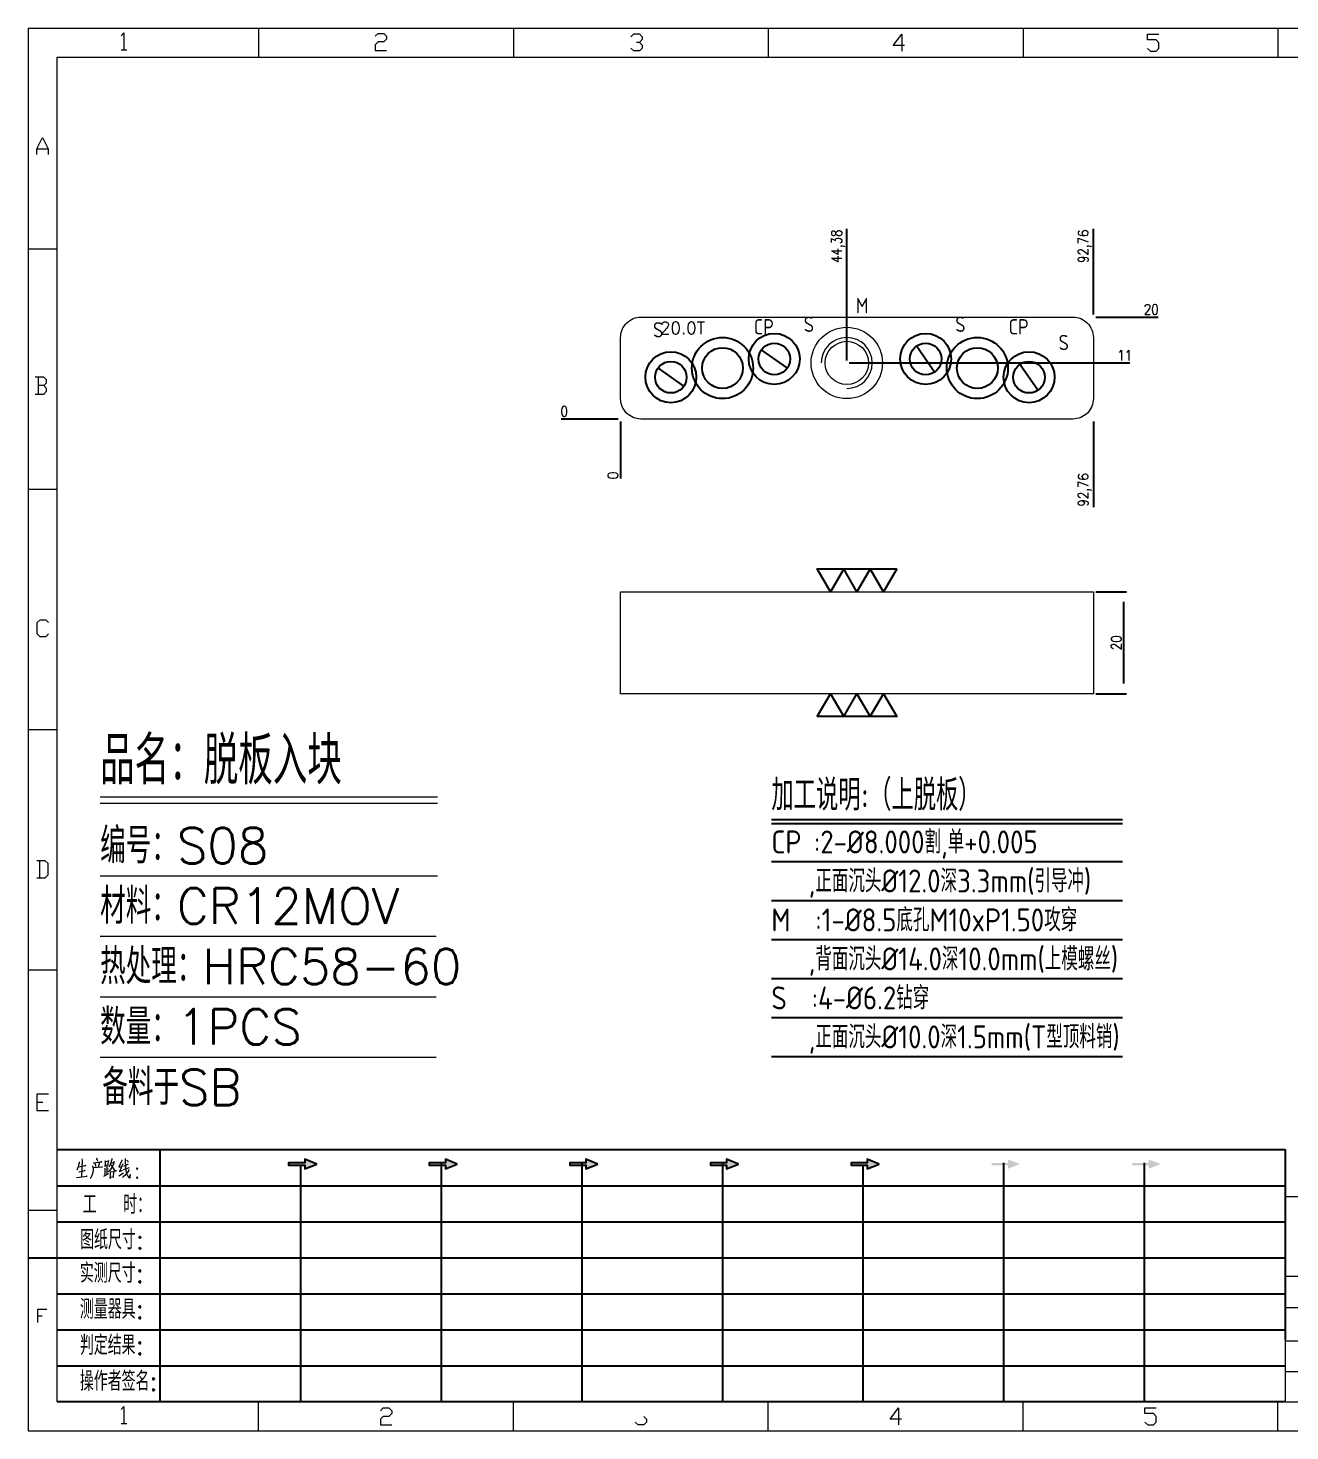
# Model space of a CAD drawing. Header units: millimetres. Extents: x 88508 to 142116, y -5268 to 20283.
# Drawn here: x 97588.2 to 97835.7, y 3909.3 to 4184.5 of the extents above; entities that cross this region are included whole.
import ezdxf
from ezdxf.enums import TextEntityAlignment as Align

# ---------------------------------------------------------------- set-up
doc = ezdxf.new("R2010")
doc.units = ezdxf.units.MM
doc.linetypes.add('HIDDEN', pattern=[0])
doc.layers.add('DIM', color=4, linetype='Continuous')
doc.layers.add('PS_P', color=2, linetype='Continuous')
doc.styles.add('chinesef_fs', font='simplex.shx', dxfattribs={"bigfont": 'gbcbig.shx'})
doc.styles.add('gbenor', font='gbenor.shx', dxfattribs={"bigfont": 'gbcbig.shx'})
doc.styles.add('GBENOR_', font='gbenor.shx', dxfattribs={"bigfont": 'gbcbig'})
doc.styles.get("Standard").update_dxf_attribs({"font": 'txt.shx', "width": 0.85, "bigfont": 'ctxt.shx'})
doc.styles.add('TXT', font='txt.shx', dxfattribs={"width": 0.8, "bigfont": 'ctxt.shx'})
doc.dimstyles.new('T-2-WX', dxfattribs={"dimtxt": 2, "dimasz": 2, "dimexe": 0.5, "dimexo": 0.5, "dimgap": 0.5, "dimtad": 1, "dimtxsty": 'Standard', "dimblk": 'OPEN30', "dimcen": 0, "dimazin": 3, "dimtfac": 1, "dimtmove": 0, "dimatfit": 3, "dimldrblk": 'OPEN30', "dimlwd": -1, "dimlwe": -1})

# ---------------------------------------------------------------- blocks, each defined once
blk = doc.blocks.new('U40')
for points in [[(351.8, 337.7), (351.8, 333.2), (367, 339.3), (351.8, 345.3), (351.8, 340.8), (331.2, 340.8), (331.2, 337.7)], [(545.7, 339.3), (530.6, 345.3), (530.6, 340.8), (509.9, 340.8), (509.9, 337.7), (530.6, 337.7), (530.6, 333.2)], [(724.5, 339.3), (709.3, 345.3), (709.3, 340.8), (688.7, 340.8), (688.7, 337.7), (709.3, 337.7), (709.3, 333.2)], [(903.3, 339.3), (888.1, 345.3), (888.1, 340.8), (867.5, 340.8), (867.5, 337.7), (888.1, 337.7), (888.1, 333.2)], [(1082.1, 339.3), (1066.9, 345.3), (1066.9, 340.8), (1046.3, 340.8), (1046.3, 337.7), (1066.9, 337.7), (1066.9, 333.2)], [(1245.7, 337.7), (1245.7, 333.2), (1260.9, 339.3), (1245.7, 345.3), (1245.7, 340.8), (1225.1, 340.8), (1225.1, 337.7)], [(1424.5, 337.7), (1424.5, 333.2), (1439.7, 339.3), (1424.5, 345.3), (1424.5, 340.8), (1403.8, 340.8), (1403.8, 337.7)]]:
    blk.add_hatch(color=3).paths.add_polyline_path(points)
at = {"color": 254, "lineweight": 18}
for p, q in [((0, 1783.5), (0, 0)), ((0, 1783.5), (2530.2, 1783.5)), ((941.1, 1783.5), (941.1, 1746.5)), ((1265.1, 1783.5), (1265.1, 1746.5)), ((1589.1, 1783.5), (1589.1, 1746.5)), ((37, 37), (37, 1746.5)), ((37, 1746.5), (2493.2, 1746.5)), ((0, 1502.7), (37, 1502.7)), ((0, 1197.2), (37, 1197.2)), ((0, 891.7), (37, 891.7)), ((0, 586.3), (37, 586.3)), ((1598.1, 298), (2493.2, 298)), ((0, 280.8), (37, 280.8)), ((1598.2, 196.6), (2493.2, 196.6)), ((2493.2, 156.4), (1598.2, 156.4)), ((2493.2, 114.1), (1598.2, 114.1)), ((2493.2, 75), (1598.2, 75)), ((37, 37), (2493.2, 37)), ((941.1, 0), (941.1, 37)), ((1265.1, 0), (1265.1, 37)), ((1589.1, 0), (1589.1, 37)), ((0, 0), (2530.2, 0))]:
    blk.add_line(p, q, dxfattribs=at)
at = {"color": 254, "linetype": 'Continuous', "lineweight": 18}
for p, q in [((293.1, 1783.5), (293.1, 1746.5)), ((617.1, 1783.5), (617.1, 1746.5)), ((1598.1, 298), (1598.1, 37)), ((1598.2, 298), (1598.2, 37)), ((293.1, 0), (293.1, 37)), ((617.1, 0), (617.1, 37))]:
    blk.add_line(p, q, dxfattribs=at)
for p, q in [((38, 357.6), (1598.2, 357.6)), ((1598.2, 357.6), (1598.2, 116.2)), ((38, 311.8), (1598.2, 311.8)), ((37.1, 266), (1598.2, 266)), ((0.1, 220.2), (1598.2, 220.2)), ((37.1, 174.4), (1598.2, 174.4)), ((37.1, 128.6), (1598.2, 128.6)), ((37.1, 82.8), (1598.2, 82.8))]:
    blk.add_line(p, q)
at = {"color": 254}
for p, q in [((167.8, 37), (167.8, 357.6)), ((525.5, 37), (525.5, 340.8)), ((704.3, 37), (704.3, 340.8)), ((883.1, 37), (883.1, 340.8)), ((1240.6, 37), (1240.6, 340.8)), ((1419.4, 37), (1419.4, 340.8)), ((346.7, 37), (346.7, 337.9)), ((1061.9, 37), (1061.9, 337.7)), ((1598.2, 37), (38, 37))]:
    blk.add_line(p, q, dxfattribs=at)
at = {"color": 92, "lineweight": 18}
for points in [[(118.3, 1773.7), (121.9, 1777.3), (121.9, 1755.8)], [(441.4, 1773.1), (445, 1776.7), (452.2, 1776.7), (455.8, 1773.1), (455.8, 1769.5), (452.2, 1765.9), (445, 1765.9), (441.4, 1762.3), (441.4, 1755.1), (455.8, 1755.1)], [(766.4, 1772.4), (770, 1776), (777.2, 1776), (780.8, 1772.4), (780.8, 1768.8), (777.2, 1765.2), (773.6, 1765.2)], [(1114.4, 1761.4), (1100, 1761.4), (1110.8, 1775.8), (1110.8, 1754.2)], [(1423.4, 1757.7), (1427, 1754.1), (1434.2, 1754.1), (1437.8, 1757.7), (1437.8, 1764.9), (1434.2, 1768.5), (1423.4, 1768.5), (1423.4, 1775.7), (1437.8, 1775.7)], [(118.3, 1755.8), (125.5, 1755.8)], [(777.2, 1765.2), (780.8, 1761.6), (780.8, 1758), (777.2, 1754.4), (770, 1754.4), (766.4, 1758)], [(11.1, 1622.8), (11.1, 1630), (18.3, 1644.4), (25.5, 1630), (25.5, 1622.8)], [(11.1, 1630), (25.5, 1630)], [(20, 1329), (23.6, 1332.6), (23.6, 1336.2), (20, 1339.8), (9.2, 1339.8)], [(12.8, 1339.8), (12.8, 1318.2)], [(9.2, 1318.2), (20, 1318.2), (23.6, 1321.8), (23.6, 1325.4), (20, 1329), (12.8, 1329)], [(26.1, 1013.2), (22.5, 1009.6), (15.3, 1009.6), (11.7, 1013.2), (11.7, 1027.6), (15.3, 1031.2), (22.5, 1031.2), (26.1, 1027.6)], [(11, 703.2), (21.8, 703.2), (25.4, 706.8), (25.4, 721.2), (21.8, 724.8), (11, 724.8)], [(14.6, 724.8), (14.6, 703.2)], [(26.1, 407), (11.7, 407), (11.7, 428.6), (26.1, 428.6)], [(11.7, 417.8), (18.9, 417.8)], [(12.3, 137.7), (12.3, 155), (23.8, 155)], [(12.3, 146.4), (18.1, 146.4)], [(118.3, 27.4), (121.9, 31), (121.9, 9.4)], [(447.9, 25.7), (451.5, 29.3), (458.7, 29.3), (462.3, 25.7), (462.3, 22.1), (458.7, 18.5), (451.5, 18.5), (447.9, 14.9), (447.9, 7.7), (462.3, 7.7)], [(782.7, 18.5), (786.3, 14.9), (786.3, 11.3), (782.7, 7.7), (775.5, 7.7), (771.9, 11.3)], [(1110.3, 14.9), (1095.9, 14.9), (1106.7, 29.3), (1106.7, 7.7)], [(1419.9, 11.3), (1423.5, 7.7), (1430.7, 7.7), (1434.3, 11.3), (1434.3, 18.5), (1430.7, 22.1), (1419.9, 22.1), (1419.9, 29.3), (1434.3, 29.3)], [(118.3, 9.4), (125.5, 9.4)]]:
    blk.add_lwpolyline(points, dxfattribs=at)
at = {"color": 92, "lineweight": 0}
for points in [[(65, 342.2), (64.8, 341), (64.1, 337.9), (63.6, 335.7), (62.8, 333.5), (62.1, 331.4)], [(68.4, 345.9), (68.7, 344.4), (68.1, 322.9)], [(82.6, 340.8), (93.7, 342.2), (93.3, 342.4), (92.4, 342)], [(86.1, 336.1), (86, 337.5), (85.3, 339.8)], [(86.7, 346.7), (87.9, 344.6), (88.3, 343)], [(90.3, 341), (90.4, 339.6), (89.1, 335.3)], [(97.8, 344), (98.1, 342.6), (98.1, 340.8), (98.1, 337.9), (98.1, 336.3), (98.2, 337.7), (102.1, 338.3), (101.8, 338.3), (102.1, 343.6), (102.1, 343.2), (102.1, 342.8), (98.2, 342.2)], [(105.5, 341.2), (105.9, 341), (109.6, 341.8), (109.3, 342.6), (108.5, 339.6), (107.6, 337.3), (106.9, 335.9), (105.9, 334.3), (104.3, 332), (103.1, 330.4), (101.9, 329.4)], [(106.6, 346.5), (106.5, 345.2), (105.1, 341.2), (104.2, 338.9), (103.1, 336.3), (102.6, 335.5)], [(104.9, 339.1), (105.3, 338.7), (107, 335.7), (108.6, 333.3), (109.9, 331.2), (110.3, 330.8), (112.6, 330.8), (110.2, 331.2), (109, 332.6)], [(119.3, 344.8), (119.1, 343.8), (116.8, 338.5), (115.4, 335.5), (119.3, 336.3)], [(120.3, 339.4), (118.1, 333.5), (116.4, 330), (116.1, 329.8), (120.5, 331.4)], [(121.7, 336.7), (127.7, 339.6)], [(123.4, 346.5), (123.5, 345.4), (123.5, 340.8), (123.8, 337.3), (124, 335.3), (124.2, 333.1), (124.5, 331), (124.8, 329), (125.2, 327.4), (125.9, 325.7), (126.9, 323.9), (127.9, 322.7), (128.9, 321.7), (129.6, 321.3), (129.9, 326.1), (129.4, 321.5)], [(127.7, 341.6), (127.2, 342.4), (125.7, 344.2)], [(61.4, 322.3), (68.2, 322.9), (75.3, 323.7), (74.9, 323.9), (73.8, 323.5)], [(63.8, 335.9), (73.4, 337.5), (73.1, 337.7), (72.5, 337.3)], [(64.5, 329.6), (64.8, 329.6), (65.1, 329.6), (72.5, 331), (71.9, 331), (70.9, 330.8)], [(82.6, 335.1), (82.6, 331.8), (82.3, 329), (81.9, 326.8), (81.2, 324.9), (80.3, 323.1), (79.6, 321.9), (78.8, 320.9)], [(93.3, 335.5), (94.1, 335.7), (94.3, 335.5), (82.6, 334.3), (82.6, 335.1), (82.2, 336.9)], [(96.5, 323.9), (102.8, 327.2)], [(97.2, 334.3), (97.5, 333.5), (97.7, 324.7)], [(100.2, 337.9), (100.1, 325.9)], [(100.2, 332.6), (102.4, 333.1)], [(104.2, 330), (104.5, 329), (104.5, 321.1), (104.3, 322.1), (104.5, 322.7), (109.2, 323.1), (108.6, 323.1), (109, 329.2), (109, 330), (109.3, 329.4), (108.6, 329.4), (104.6, 328.8)], [(115.3, 324.3), (121.5, 328.2)], [(128.2, 332.4), (128.1, 331.6), (126.9, 329.6), (125.8, 328), (124.5, 326.3), (123, 324.7), (121.4, 323.3), (120.1, 322.3)], [(121.4, 332.2), (128.8, 335.1)]]:
    blk.add_lwpolyline(points, dxfattribs=at)
for points in [[(367, 339.3), (351.8, 345.3), (351.8, 340.8), (331.2, 340.8), (331.2, 337.7), (351.8, 337.7), (351.8, 333.2), (367, 339.3)], [(545.7, 339.3), (530.6, 345.3), (530.6, 340.8), (509.9, 340.8), (509.9, 337.7), (530.6, 337.7), (530.6, 333.2), (545.7, 339.3)], [(724.5, 339.3), (709.3, 345.3), (709.3, 340.8), (688.7, 340.8), (688.7, 337.7), (709.3, 337.7), (709.3, 333.2), (724.5, 339.3)], [(903.3, 339.3), (888.1, 345.3), (888.1, 340.8), (867.5, 340.8), (867.5, 337.7), (888.1, 337.7), (888.1, 333.2), (903.3, 339.3)], [(1082.1, 339.3), (1066.9, 345.3), (1066.9, 340.8), (1046.3, 340.8), (1046.3, 337.7), (1066.9, 337.7), (1066.9, 333.2), (1082.1, 339.3)]]:
    blk.add_lwpolyline(points)
for points in [[(138.7, 332.4), (139.4, 333.5), (138.7, 334.5), (138, 333.5)], [(138.7, 320.9), (139.4, 321.9), (138.7, 322.9), (138, 321.9)]]:
    blk.add_lwpolyline(points, close=True, dxfattribs=at)
at = {"color": 3, "style": 'chinesef_fs'}
for s, p in [('工  时：', (69.5, 275.7)), ('图纸尺寸:', (66.2, 230.9)), ('实测尺寸:', (65.9, 188.4)), ('测量器具:', (65.9, 142.6)), ('判定结果:', (65.9, 96.8)), ('操作者签名:', (65.9, 51))]:
    blk.add_text(s, height=24.57, dxfattribs=at).set_placement(p)
at = {"lineweight": 18, "style": 'GBENOR_'}
blk.add_attdef('文档路径', (2126, 386.9), '', height=17.8, dxfattribs=at)
at = {"lineweight": 20, "style": 'TXT'}
for tag, height, p in [('18-**-**', 16.3, (1866.6, 256.2)), ('客户名称', 16.1, (1741.1, 134, 0)), ('料厚:', 16.1, (1741.3, 93.2, 0))]:
    blk.add_attdef(tag, text='', height=height, dxfattribs=at).set_placement(p, align=Align.MIDDLE)
for tag, p, height in [('88888', (1850.9, 207.5), 14.9), ('材质:', (1691.2, 168, 0), 16.1), ('核准', (1869.4, 127.5, 0), 16.1), ('设计', (1868.8, 88.3, 0), 16.1), ('绘图', (1868.2, 49.1, 0), 16.1)]:
    blk.add_attdef(tag, p, '', height=height, dxfattribs=at)
for tag, p, height, width in [('3', (2234.7, 206.9), 15.8, 0.7), ('4', (2234.7, 167.4), 15.8, 0.7), ('核准日期', (2041.1, 124.2, 0), 16.1, 0.68), ('设计日期', (2041.1, 84.5, 0), 16.1, 0.68), ('1', (2251.9, 85.9), 14.6, 0.7), ('绘图日期', (2040.9, 46.4, 0), 16.1, 0.68), ('2', (2235, 49.2), 14.6, 0.7)]:
    blk.add_attdef(tag, p, '', height=height, dxfattribs=dict(at, width=width))
blk = doc.blocks.new('*D8990')
at = {"layer": 'Defpoints', "color": 0}
for p in [(97797.18, 4073.94), (97803.18, 4073.94), (97797.18, 4053.94)]:
    blk.add_point(p, dxfattribs=at)
at = {"layer": 'DIM', "color": 0}
for p, q in [((97797.68, 4073.94), (97803.68, 4073.94)), ((97803.18, 4055.94), (97803.18, 4071.94)), ((97797.68, 4053.94), (97803.68, 4053.94))]:
    blk.add_line(p, q, dxfattribs=at)
at = {"layer": 'DIM', "color": 0, "insert": (97801.68, 4063.94), "char_height": 2, "attachment_point": 5, "rotation": 90}
blk.add_mtext('20', dxfattribs=at)
blk = doc.blocks.new('_Open30')
blk = doc.blocks.new('*D9033')
at = {"layer": 'Defpoints', "color": 0}
for p in [(97694.42, 4107.83), (97704.42, 4107.83), (97704.42, 4107.83)]:
    blk.add_point(p, dxfattribs=at)
at = {"layer": 'DIM', "color": 0}
blk.add_line((97703.92, 4107.83), (97692.79, 4107.83), dxfattribs=at)
at = {"layer": 'DIM', "color": 0, "insert": (97693.36, 4109.33), "char_height": 2, "attachment_point": 5}
blk.add_mtext('0', dxfattribs=at)
blk = doc.blocks.new('*D9034')
at = {"layer": 'Defpoints', "color": 0}
for p in [(97704.42, 4107.83), (97797.18, 4107.83), (97797.18, 4097.83)]:
    blk.add_point(p, dxfattribs=at)
at = {"layer": 'DIM', "color": 0}
for p, q in [((97797.18, 4107.33), (97797.18, 4103.83)), ((97797.18, 4103.83), (97797.18, 4101.83)), ((97797.18, 4101.83), (97797.18, 4090.53))]:
    blk.add_line(p, q, dxfattribs=at)
at = {"layer": 'DIM', "color": 0, "insert": (97795.49, 4093.93), "char_height": 2, "attachment_point": 5, "rotation": 90}
blk.add_mtext('92,76', dxfattribs=at)
blk = doc.blocks.new('*D9035')
at = {"layer": 'Defpoints', "color": 0}
for p in [(97704.42, 4107.83), (97704.42, 4107.83), (97704.42, 4097.83)]:
    blk.add_point(p, dxfattribs=at)
at = {"layer": 'DIM', "color": 0}
blk.add_line((97704.42, 4107.33), (97704.42, 4096.19), dxfattribs=at)
at = {"layer": 'DIM', "color": 0, "insert": (97702.92, 4096.76), "char_height": 2, "attachment_point": 5, "rotation": 90}
blk.add_mtext('0', dxfattribs=at)
blk = doc.blocks.new('*D9036')
at = {"layer": 'Defpoints', "color": 0}
for p in [(97797.18, 4137.83), (97797.18, 4127.83), (97704.42, 4107.83)]:
    blk.add_point(p, dxfattribs=at)
at = {"layer": 'DIM', "color": 0}
for p, q in [((97797.18, 4133.83), (97797.18, 4145.13)), ((97797.18, 4131.83), (97797.18, 4133.83)), ((97797.18, 4128.33), (97797.18, 4131.83))]:
    blk.add_line(p, q, dxfattribs=at)
at = {"layer": 'DIM', "color": 0, "insert": (97795.49, 4141.73), "char_height": 2, "attachment_point": 5, "rotation": 90}
blk.add_mtext('92,76', dxfattribs=at)
blk = doc.blocks.new('*D9037')
at = {"layer": 'Defpoints', "color": 0}
for p in [(97748.8, 4137.83), (97748.8, 4118.83), (97704.42, 4107.83)]:
    blk.add_point(p, dxfattribs=at)
at = {"layer": 'DIM', "color": 0}
for p, q in [((97748.8, 4133.83), (97748.8, 4145.13)), ((97748.8, 4129.83), (97748.8, 4133.83)), ((97748.8, 4119.33), (97748.8, 4129.83))]:
    blk.add_line(p, q, dxfattribs=at)
at = {"layer": 'DIM', "color": 0, "insert": (97747.11, 4141.73), "char_height": 2, "attachment_point": 5, "rotation": 90}
blk.add_mtext('44,38', dxfattribs=at)
blk = doc.blocks.new('*D9065')
at = {"layer": 'Defpoints', "color": 0}
for p in [(97797.18, 4127.83), (97806.65, 4127.83), (97704.42, 4107.83)]:
    blk.add_point(p, dxfattribs=at)
at = {"layer": 'DIM', "color": 0}
blk.add_line((97797.68, 4127.83), (97809.91, 4127.83), dxfattribs=at)
at = {"layer": 'DIM', "color": 0, "insert": (97808.53, 4129.33), "char_height": 2, "attachment_point": 5}
blk.add_mtext('20', dxfattribs=at)
blk = doc.blocks.new('*D9066')
at = {"layer": 'Defpoints', "color": 0}
for p in [(97748.8, 4118.83), (97801.83, 4118.83), (97704.42, 4107.83)]:
    blk.add_point(p, dxfattribs=at)
at = {"layer": 'DIM', "color": 0}
blk.add_line((97749.3, 4118.83), (97804.35, 4118.83), dxfattribs=at)
at = {"layer": 'DIM', "color": 0, "insert": (97803.34, 4120.33), "char_height": 2, "attachment_point": 5}
blk.add_mtext('11', dxfattribs=at)

msp = doc.modelspace()

# ---------------------------------------------------------------- linework, layer by layer
at = {"layer": 'DIM', "color": 4, "linetype": 'Continuous', "lineweight": 13}
for p, q in [((97602.309, 4033.712), (97668.501, 4033.712)), ((97602.309, 4032.493), (97668.501, 4032.493)), ((97602.309, 4018.202), (97668.501, 4018.202)), ((97602.309, 4006.352), (97668.214, 4006.352)), ((97602.309, 3994.501), (97668.214, 3994.501)), ((97602.309, 3982.651), (97668.214, 3982.651))]:
    msp.add_line(p, q, dxfattribs=at)
at = {"layer": 'DIM', "color": 8}
for p, q in [((97734.005, 4029.287), (97802.867, 4029.287)), ((97734.005, 4028.5), (97802.867, 4028.5)), ((97734.005, 4021.03), (97802.867, 4021.03)), ((97734.005, 4013.38), (97802.867, 4013.38)), ((97734.005, 4005.73), (97802.867, 4005.73)), ((97734.005, 3998.08), (97802.867, 3998.08)), ((97734.005, 3990.43), (97802.867, 3990.43)), ((97734.005, 3982.78), (97802.867, 3982.78))]:
    msp.add_line(p, q, dxfattribs=at)
at = {"layer": 'DIM', "color": 4}
for points in [[(97758.597, 4078.44), (97755.999, 4073.94), (97753.401, 4078.44), (97750.803, 4073.94), (97748.205, 4078.44), (97745.607, 4073.94), (97743.009, 4078.44), (97758.597, 4078.44)], [(97743.009, 4049.44), (97745.607, 4053.94), (97748.205, 4049.44), (97750.803, 4053.94), (97753.401, 4049.44), (97755.999, 4053.94), (97758.597, 4049.44), (97743.009, 4049.44)]]:
    msp.add_lwpolyline(points, close=True, dxfattribs=at)
at = {"layer": 'PS_P', "linetype": 'Continuous', "lineweight": 18}
msp.add_lwpolyline([(97797.182, 4111.825, -0.4142136), (97793.182, 4107.825), (97708.423, 4107.825, -0.4142136), (97704.423, 4111.825), (97704.423, 4123.825, -0.4142136), (97708.423, 4127.825), (97793.182, 4127.825, -0.4142136), (97797.182, 4123.825)], format="xyb", close=True, dxfattribs=at)
at = {"layer": 'PS_P'}
for points in [[(97732.068, 4121.363), (97737.065, 4117.864)], [(97762.53, 4122.112), (97766.029, 4117.115)], [(97711.781, 4117.786), (97716.778, 4114.287)], [(97782.817, 4118.535), (97786.316, 4113.538)]]:
    msp.add_lwpolyline(points, dxfattribs=at)
at = {"layer": 'PS_P', "linetype": 'Continuous', "lineweight": 15}
msp.add_lwpolyline([(97704.423, 4073.94), (97797.182, 4073.94), (97797.182, 4053.94), (97704.423, 4053.94)], close=True, dxfattribs=at)
at = {"layer": 'PS_P', "linetype": 'HIDDEN', "lineweight": 18}
msp.add_circle((97748.803, 4118.825), 7, dxfattribs=at)
at = {"layer": 'PS_P', "color": 40, "linetype": 'Continuous'}
for centre in [(97724.423, 4117.825), (97774.423, 4117.825)]:
    msp.add_circle(centre, 6, dxfattribs=at)
at = {"layer": 'PS_P'}
for centre, radius in [((97734.567, 4119.614), 5), ((97764.28, 4119.614), 5), ((97714.28, 4116.036), 5), ((97734.567, 4119.614), 3.1), ((97764.28, 4119.614), 3.1), ((97784.567, 4116.036), 5), ((97714.28, 4116.036), 3.1), ((97784.567, 4116.036), 3.1)]:
    msp.add_circle(centre, radius, dxfattribs=at)
at = {"layer": 'PS_P', "lineweight": 18}
msp.add_circle((97748.803, 4118.825), 4.25, dxfattribs=at)
at = {"layer": 'PS_P', "color": 1}
for centre in [(97724.423, 4117.825), (97774.423, 4117.825)]:
    msp.add_circle(centre, 4, dxfattribs=at)
at = {"layer": 'PS_P', "lineweight": 18}
msp.add_arc((97748.803, 4118.825), 5, 270, 180, dxfattribs=at)

# ---------------------------------------------------------------- block references
at = {"ltscale": 3, "xscale": 0.1543228231708604, "yscale": 0.1543228231690336, "zscale": 0.1543228231693139}
msp.add_blockref('U40', (97588.167, 3909.301), dxfattribs=at)

# ---------------------------------------------------------------- texts
at = {"layer": 'DIM', "color": 7, "style": 'gbenor'}
for s, p in [('M', (97751.818, 4130.078)), ('S', (97711.789, 4125.333)), ('CP', (97732.525, 4125.927)), ('S', (97741.372, 4126.419)), ('S', (97771.085, 4126.419)), ('CP', (97782.525, 4125.927)), ('S', (97791.372, 4122.842))]:
    msp.add_text(s, height=3, dxfattribs=at).set_placement(p, align=Align.MIDDLE_CENTER)
at = {"layer": 'DIM', "color": 3, "linetype": 'Continuous', "lineweight": 13, "style": 'chinesef_fs'}
for s, height, p in [('品名：脱板入块', 9.4107, (97602.309, 4036.152)), ('编号：S08', 6.9709, (97602.309, 4020.642)), ('材料：CR12MOV', 6.9709, (97602.309, 4008.792)), ('热处理：HRC58-60', 6.97089, (97602.309, 3996.941)), ('数量：1PCS', 6.9709, (97602.309, 3985.091)), ('备料于SB', 6.9709, (97602.733, 3973.24))]:
    msp.add_text(s, height=height, dxfattribs=at).set_placement(p)
at = {"layer": 'DIM', "color": 4, "style": 'gbenor'}
for s, height, p in [('加工说明:（上脱板）', 6.075, (97734.005, 4031.02)), ('   ,正面沉头%%c12.0深3.3mm(引导冲)', 4.5, (97734.005, 4014.955)), ('M  :1-%%c8.5底孔M10xP1.50攻穿', 4.5, (97734.005, 4007.305)), ('   ,背面沉头%%C14.0深10.0mm(上模螺丝)', 4.5, (97734.005, 3999.655)), ('S  :4-%%c6.2钻穿', 4.5, (97734.005, 3992.005)), ('   ,正面沉头%%c10.0深1.5mm(T型顶料销)', 4.5, (97734.005, 3984.355))]:
    msp.add_text(s, height=height, dxfattribs=at).set_placement(p)
at = {"layer": 'DIM', "color": 1, "style": 'gbenor'}
msp.add_text('CP :2-%%c8.000割,单+0.005', height=4.5, dxfattribs=at).set_placement((97734.005, 4022.605))
at = {"layer": 'PS_P'}
msp.add_text('20.0T', height=2.4, dxfattribs=at).set_placement((97716.574, 4125.709), align=Align.MIDDLE_CENTER)

# ---------------------------------------------------------------- dimensions: what is measured, and where the dimension line sits
at = {"layer": 'DIM', "color": 7}
for feature_location, offset, dtype, origin, picture, middle in [((97797.182, 4127.825), (0, 10), 1, (97704.423, 4107.825), '*D9036', (97795.492, 4141.725)), ((97748.803, 4118.825), (0, 19), 1, (97704.423, 4107.825), '*D9037', (97747.113, 4141.725)), ((97704.423240007, 4107.825063302), (-10, 0), 0, (97704.423240007, 4107.825063302), '*D9033', (97693.35657334, 4109.325063302)), ((97704.423240007, 4107.825063302), (0, -10), 1, (97704.423240007, 4107.825063302), '*D9035', (97702.923240007, 4096.758396635)), ((97797.182, 4107.825), (0, -10), 1, (97704.423, 4107.825), '*D9034', (97795.492, 4093.925))]:
    dim = msp.add_ordinate_dim(feature_location=feature_location, offset=offset, dtype=dtype, origin=origin, dimstyle='T-2-WX', dxfattribs=at)
    dim.commit()
    dim.dimension.update_dxf_attribs({"geometry": picture, "text_midpoint": middle})
at = {"layer": 'DIM', "color": 4}
for feature_location, offset, picture, middle in [((97797.182, 4127.825), (9.47, 0), '*D9065', (97808.529, 4129.325)), ((97748.803, 4118.825), (53.024, 0), '*D9066', (97803.339, 4120.325))]:
    dim = msp.add_ordinate_dim(feature_location=feature_location, offset=offset, dtype=0, origin=(97704.423, 4107.825), dimstyle='T-2-WX', dxfattribs=at)
    dim.commit()
    dim.dimension.update_dxf_attribs({"geometry": picture, "text_midpoint": middle})
at = {"layer": 'DIM', "color": 7}
dim = msp.add_linear_dim(base=(97803.182, 4073.94), p1=(97797.182, 4053.94), p2=(97797.182, 4073.94), angle=90, dimstyle='T-2-WX', dxfattribs=at)
dim.commit()
dim.dimension.update_dxf_attribs({"geometry": '*D8990', "text_midpoint": (97801.682, 4063.94)})

doc.saveas('drawing.dxf')
